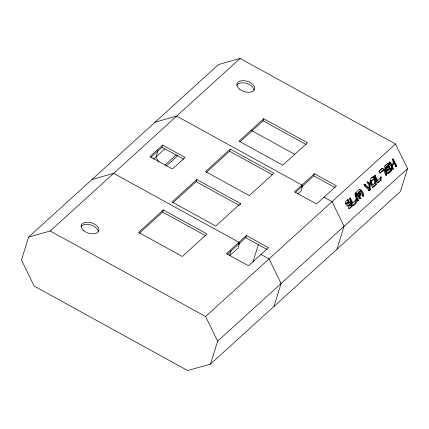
<?xml version="1.0" encoding="UTF-8"?>
<svg xmlns="http://www.w3.org/2000/svg" width="429" height="429" viewBox="0 0 429 429"><rect width="100%" height="100%" fill="white"/><g stroke="black" fill="none" stroke-linecap="round" stroke-linejoin="round"><path stroke-width="0.64" d="M385.542 167.895C386.604 166.935 389.72 165.17 387.773 163.546L387.505 163.492L388.476 163.347C390.422 164.972 387.307 166.736 386.245 167.696L385.542 167.895L385.542 168.956L386.508 170.93L387.226 171.337L390.819 168.624C393.42 170.206 389.462 173.102 387.65 173.557C388.856 172.796 392.712 170.222 390.117 168.822L389.886 168.919M352.89 202.987L350.52 198.241L349.297 198.203L350.021 198.756L352.188 203.185L355.04 201.035L355.046 200.499C358.767 197.168 355.255 206.837 352.354 205.63L355.657 202.617L355.55 199.657M372.469 187.462C377.633 185.296 375.498 180.185 372.967 176.995L371.509 177.928M376.238 184.363L376.099 181.328L374.142 177.322L373.402 176.743C368.028 178.834 370.023 184.025 372.678 187.317L373.171 187.264L376.238 184.363L375.536 184.561M377.407 182.974L380.303 180.346L380.362 177.113L381.065 176.914L381.172 177.225L381.006 180.148L377.611 182.834L374.528 176.979L374.415 175.836L375.075 175.509L377.702 180.443L377 180.641L374.372 175.702L375.075 175.509M389.612 162.001L389.167 162.72L389.339 163.519L390.181 165.144L391.307 165.567L391.168 167.165L391.95 168.854L392.68 169.434L393.162 168.699L392.492 166.935L392.664 164.489L390.846 163.572L390.143 163.771L389.419 162.414L388.91 162.2L389.864 162.028L390.846 163.572M392.68 169.434L391.977 169.632L392.46 168.897L391.79 167.133L391.961 164.688L390.143 163.771M393.602 163.047L393.747 161.465L392.755 159.454L392.229 159.197L393.2 159.057L393.672 159.583L394.503 161.647L394.305 162.848L393.602 163.047L394.734 163.487L395.576 165.117L395.688 166.259L395.275 166.645L396.224 166.318L396.417 165.321L395.629 163.583L394.305 162.848M346.198 203.625C347.372 203.008 349.099 201.26 347.522 200.112L347.259 200.059L348.225 199.914C349.801 201.062 348.075 202.81 346.9 203.426L346.198 203.625L346.938 204.102L347.64 203.904L350.161 202.011L351.941 205.201L351.887 206.601L349.131 208.714C347.549 207.572 349.286 205.813 350.461 205.196L350.069 204.397L349.367 204.595L347.619 206.183M348.927 208.853L351.41 206.199L349.458 202.209L350.161 202.011M363.54 196.015L362.837 196.214C363.411 193.758 361.411 190.331 358.928 189.468L359.631 189.269C362.114 190.133 364.114 193.559 363.54 196.015L362.778 195.876L360.778 191.897L360.065 191.468L358.993 191.999L360.092 194.369L359.658 195.458L360.601 195.147L360.827 194.562L359.695 191.801L360.065 191.468M386.567 175.096L385.864 175.295C386.427 172.844 384.448 169.375 381.966 168.538L382.668 168.34C385.151 169.176 387.13 172.646 386.567 175.096L385.821 174.973L383.81 170.973L383.081 170.57L382.378 170.769L379.729 173.177M387.601 169.863C388.792 169.369 389.752 167.675 388.443 166.79L387.95 166.843M388.889 166.538C387.618 166.956 386.406 168.747 387.811 169.718L388.068 169.771C389.334 169.348 390.551 167.562 389.146 166.591L388.186 166.736M368.972 190.471L369.739 189.323L369.299 183.628L367.031 182.111L367.733 181.912L370.002 183.43L370.441 189.125L370.061 190.047L368.575 190.514L369.675 190.272M28.598 237.098L21.45 260.038L34.181 286.079L187.639 370.554L210.489 364.103L400.402 191.554L407.55 168.613L395.506 143.983L240.127 58.446L218.511 64.548L28.598 237.098L50.209 230.995L240.127 58.446M158.006 150.558L156.043 156.864L158.666 162.226M150.777 157.411L162.001 147.211L162.661 145.093L185.092 157.443L172.404 168.972L149.973 156.623L162.661 145.093M139.425 233.178L162.666 212.06L163.326 209.942L207.03 233.998L182.304 256.462L138.605 232.405L163.326 209.942M172.903 202.761L196.144 181.649L196.804 179.531L240.503 203.587L240.176 204.644M206.376 172.351L229.617 151.233L230.276 149.115L273.981 173.171L249.254 195.635L205.555 171.579L230.276 149.115M239.854 141.935L263.095 120.817L263.755 118.699L307.454 142.755L282.732 165.219L239.028 141.162L263.755 118.699M229.542 255.443L231.07 250.531M238.283 244.428L238.942 242.31L113.664 173.348L92.047 179.451M239.822 242.578L238.1 248.107L229.837 255.614M227.252 254.456L245.726 237.671L246.385 235.553L268.431 247.689L248.52 265.776L226.474 253.641L246.385 235.553M210.489 364.103L217.632 341.157L407.55 168.613M252.874 262.205L258.43 244.374M301.297 187.178L301.957 185.06L176.678 116.098L155.062 122.201M302.836 185.328L301.115 190.857L297.71 193.951M295.345 192.589L313.771 175.847L314.43 173.729L336.475 185.864L316.564 203.957L294.519 191.822L314.43 173.729M273.938 306.451L281.086 283.51L269.042 258.88L260.988 254.445M336.953 249.201L344.101 226.26L332.057 201.63L324.002 197.195M153.614 159.068L164.795 148.911M165.036 165.042L176.399 154.713M166.071 166.248L177.906 155.496M196.804 179.531L172.077 201.989L215.782 226.051L240.503 203.587M50.209 230.995L205.593 316.527L395.506 143.983M378.812 171.289L381.708 168.661M384.379 166.232L386.309 164.479M345.93 203.426L347.243 202.236M370.452 181.151L371.316 180.368M386.17 166.886L387.5 165.674M359.936 198.836L360.172 198.622L359.261 196.761L358.542 196.337L357.207 193.608L358.671 192.718L359.851 195.007L360.601 195.147M370.726 181.338L373.579 179.188L374.908 181.907L374.919 182.974L372.769 184.926L372.066 185.124L370.736 182.405L370.726 181.338L373.579 179.188M357.207 193.608L358.671 192.718M383.081 170.57L380.196 173.08C377.6 171.675 381.456 169.106 382.668 168.34M347.747 203.367L348.965 202.263M350.069 204.397L348.069 206.102C344.83 205.089 344.053 201.11 347.962 199.86M381.065 176.914L377.702 180.443M373.214 186.347L374.662 185.028M388.647 172.319L390.095 171.005M357.909 193.409L359.245 196.139L359.963 196.562L360.875 198.423L360.617 198.654L358.58 197.71L356.295 193.012L356.488 192.015L359.631 189.269M358.724 200.386L357.513 201.003L358.724 200.386L356.499 195.828L356.472 194.686L355.571 192.846L354.869 193.045M355.571 192.846C353.909 195.324 356.37 198.847 357.722 200.863L358.215 200.804M396.224 166.318L395.463 166.168L394.777 164.859L393.661 164.752L393.05 164.141L393.13 161.497L392.46 159.668L392.932 158.998M350 198.005L349.603 198.38L349.71 199.523L352.327 204.853L353.056 205.432M388.207 163.293L384.904 166.307L384.851 168.645L386.54 172.319L388.352 173.359M364.838 184.54L363.883 184.856L364.655 184.958L368.436 188.422L369.138 188.224L365.1 184.593L364.425 184.899L364.602 186.148L369.278 190.315M367.733 181.912L367.251 182.25L368.162 184.111L368.784 184.422L369.138 188.224M392.497 159.256L393.2 159.057M392.755 159.454L393.457 159.256M389.162 162.226L389.864 162.028M389.419 162.414L390.122 162.216M393.747 161.465L394.449 161.266M389.661 162.784L390.363 162.586M387.773 163.546L388.476 163.347M393.801 161.846L394.503 161.647M388.031 163.744L388.733 163.546M388.245 164.071L388.947 163.873M390.117 163.722L390.819 163.524M388.368 164.43L389.071 164.232M388.411 164.843L389.114 164.645M394.498 163.277L395.2 163.079M388.358 165.224L389.06 165.026M391.715 164.377L392.417 164.178M394.734 163.487L395.436 163.288M391.961 164.688L392.664 164.489M392.101 165.106L392.803 164.908M390.604 165.766L391.307 165.567M388.443 166.79L389.146 166.591M388.701 166.988L389.403 166.79M388.921 167.315L389.623 167.117M395.715 165.519L396.417 165.321M389.055 167.718L389.757 167.519M395.752 165.91L396.455 165.712M391.79 167.133L392.492 166.935M385.542 168.956L386.245 168.758L386.245 167.696M383.778 169.589L384.481 169.391M389.092 168.109L389.795 167.911M395.688 166.259L396.391 166.061M389.028 168.458L389.73 168.259M392.272 168.12L392.975 167.921M390.117 168.822L390.819 168.624M390.395 168.903L391.098 168.704M392.412 168.506L393.114 168.307M390.663 169.123L391.366 168.924M392.46 168.897L393.162 168.699M390.851 169.407L391.554 169.208M386.508 170.93L387.21 170.731L387.929 171.139M392.401 169.257L393.103 169.058M390.991 169.814L392.422 169.38M392.213 169.519L392.916 169.321M391.028 170.206L391.731 170.007M390.964 170.554L391.666 170.356M374.63 175.895L375.332 175.697M372.967 176.995L373.67 176.796M373.23 177.198L373.932 177M386.057 174.297L386.76 174.099M386.089 174.689L386.792 174.49M386.025 175.037L386.727 174.839M380.469 177.424L381.172 177.225M370.736 182.405L371.439 182.212L371.428 181.14M368.908 183.199L369.61 183.001M380.475 180.073L381.177 179.874M364.398 184.792L365.1 184.593M369.299 183.628L370.002 183.43M375.525 181.875L376.228 181.676M364.655 184.958L365.358 184.76M374.217 183.172L374.919 182.974M360.746 190.519L361.449 190.32M358.993 191.999L359.695 191.801M369.632 189.811L370.334 189.613M369.358 190.245L370.061 190.047M358.022 200.584L355.797 196.026L355.77 194.884L356.472 194.686M359.947 193.951L360.65 193.752M360.092 194.369L360.794 194.171M355.78 195.951L356.483 195.753M360.124 194.761L360.827 194.562M355.797 196.026L356.499 195.828M360.06 195.098L360.762 194.9M349.56 198.246L350.262 198.048M349.817 198.439L350.52 198.241M358.542 196.337L359.245 196.139M363.031 195.216L363.733 195.023M363.063 195.613L363.765 195.415M359.261 196.761L359.963 196.562M347.522 200.112L348.225 199.914M362.998 195.956L363.701 195.758M347.785 200.311L348.487 200.112M347.999 200.638L348.702 200.44M348.139 201.045L348.841 200.847M348.171 201.437L348.874 201.239M348.107 201.786L348.809 201.587M360.172 198.622L360.875 198.423M355.657 199.968L356.36 199.769M359.915 198.852L360.639 198.638M349.715 202.408L350.418 202.209M346.219 203.673L346.922 203.475L347.64 203.904M355.657 202.617L356.36 202.418M349.758 205.394L350.461 205.196M351.378 205.807L352.08 205.609M351.41 206.199L352.112 206M351.346 206.547L352.048 206.349M263.095 120.817L306.215 144.557M251.485 130.523L294.825 154.381M313.771 175.847L335.237 187.666M229.617 151.233L272.737 174.968M162.001 147.211L183.859 159.245M196.144 181.649L239.259 205.384M245.726 237.671L267.187 249.485M162.666 212.06L205.786 235.8M386.245 168.758L387.21 170.731M371.439 182.212L372.769 184.926M355.094 193.5L355.77 194.884M205.593 316.527L217.632 341.157M236.545 85.51A9.154 5.395 17.3 0 1 246.235 83.29A9.154 5.395 17.3 0 1 254.038 90.294M81.129 226.432A9.154 5.395 17.3 0 1 91.023 225A9.154 5.395 17.3 0 1 98.252 231.832M239.58 89.216A9.154 5.395 17.3 0 0 254.413 89.559A9.154 5.395 17.3 0 0 243.436 80.652A9.154 5.395 17.3 0 0 239.58 89.216M83.8 230.748A9.154 5.395 17.3 0 0 98.632 231.097A9.154 5.395 17.3 0 0 87.65 222.19A9.154 5.395 17.3 0 0 83.8 230.748"/></g></svg>
